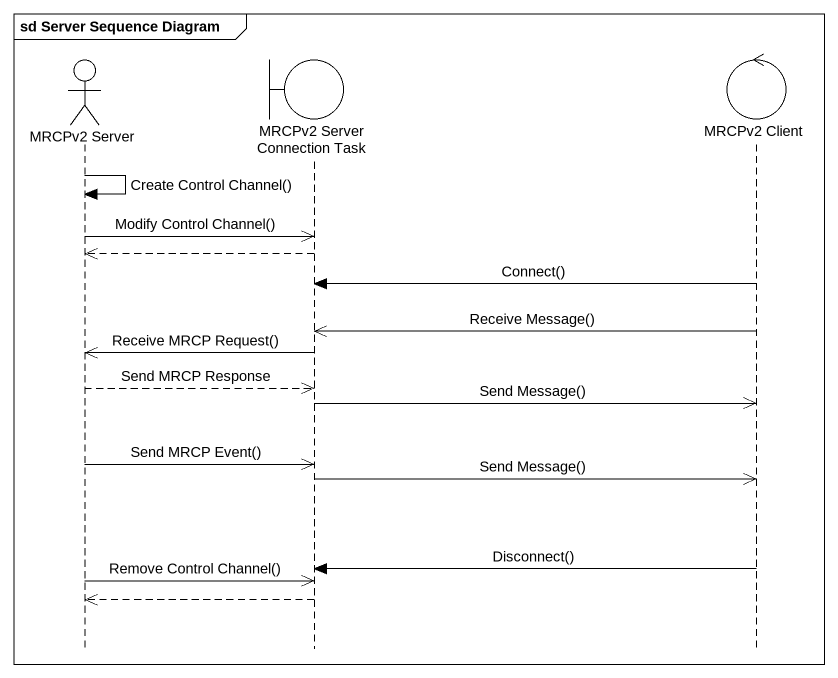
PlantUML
@startuml
mainframe sd Server Sequence Diagram
hide footbox
actor "MRCPv2 Server" as MRCPv2_Server
boundary "MRCPv2 Server Connection Task" as MRCPv2_Server_Connection
control "MRCPv2 Client" as MRCPv2_Client

MRCPv2_Server -> MRCPv2_Server : Create Control Channel()
MRCPv2_Server ->> MRCPv2_Server_Connection : Modify Control Channel()
MRCPv2_Server_Connection -->> MRCPv2_Server
MRCPv2_Client -> MRCPv2_Server_Connection : Connect()
MRCPv2_Client ->> MRCPv2_Server_Connection : Receive Message()
MRCPv2_Server_Connection ->> MRCPv2_Server : Receive MRCP Request()
MRCPv2_Server -->> MRCPv2_Server_Connection : Send MRCP Response
MRCPv2_Server_Connection ->> MRCPv2_Client : Send Message()
MRCPv2_Server ->> MRCPv2_Server_Connection : Send MRCP Event()
MRCPv2_Server_Connection ->> MRCPv2_Client : Send Message()
MRCPv2_Client -> MRCPv2_Server_Connection : Disconnect()
MRCPv2_Server ->> MRCPv2_Server_Connection : Remove Control Channel()
MRCPv2_Server_Connection -->> MRCPv2_Server
@enduml
